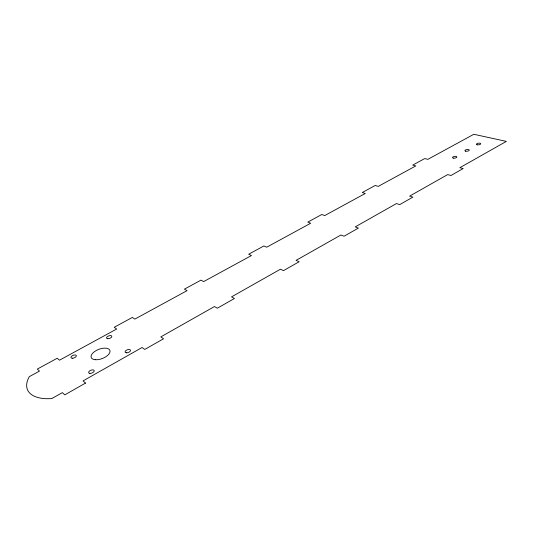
<?xml version="1.0" encoding="UTF-8"?>
<svg xmlns="http://www.w3.org/2000/svg" width="533" height="533" viewBox="0 0 533 533"><rect width="100%" height="100%" fill="white"/><g stroke="black" fill="none" stroke-linecap="round" stroke-linejoin="round"><path stroke-width="0.8" d="M85.527 383.087L64.779 394.873L62.361 392.608L51.828 398.564A42.753 21.034 -22.3 0 1 29.815 393.161L29.735 393.074A42.753 21.034 -22.3 0 1 29.322 376.651L39.495 371.101L37.323 369.069L57.244 358.243L59.476 360.208L116.66 329.028L114.249 327.275L132.384 317.415L134.856 319.107L187.03 290.658L184.418 289.146L201.008 280.131L203.666 281.591L251.456 255.534L248.684 254.228L263.922 245.946L266.72 247.205L310.666 223.247L307.774 222.121L321.805 214.499L324.724 215.579L365.265 193.479L362.28 192.506L375.252 185.457L378.257 186.39L415.773 165.936L412.715 165.103L424.741 158.574L427.812 159.367L473.824 134.283L506.35 141.385L459.852 167.695L463.19 168.561L450.985 175.49L447.667 174.591L409.63 196.111L412.908 197.123L399.697 204.625L396.439 203.573L355.218 226.898L358.403 228.084L344.058 236.232L340.9 235L296.062 260.37L299.14 261.75L283.503 270.631L280.465 269.198L231.522 296.888L234.447 298.493L217.337 308.214L214.459 306.542L160.826 336.889L163.558 338.761L144.756 349.441L142.084 347.496L83.041 380.902L85.527 383.087M126.374 352.806A2.852 1.432 -20.1 0 0 130.518 350.467A2.852 1.432 -20.1 0 0 126.488 350.181A2.852 1.432 -20.1 0 0 126.374 352.806M72.748 358.236A2.858 1.379 -21.6 0 0 76.312 355.558A2.858 1.379 -21.6 0 0 71.895 356.004A2.858 1.379 -21.6 0 0 72.748 358.236M95.427 359.728A9.987 4.917 -20.9 0 0 110.031 351.527A9.987 4.917 -20.9 0 0 96.167 350.567A9.987 4.917 -20.9 0 0 95.427 359.728M89.877 373.373A2.951 1.486 -21.7 0 0 94.214 370.928A2.951 1.486 -21.7 0 0 90.177 370.582A2.951 1.486 -21.7 0 0 89.877 373.373M107.753 338.708A2.765 1.333 -20.2 0 0 111.803 336.483A2.765 1.333 -20.2 0 0 107.952 336.236A2.765 1.333 -20.2 0 0 107.753 338.708M465.655 151.179A2.185 0.846 -7.7 0 0 469.22 150.306A2.185 0.846 -7.7 0 0 466.415 149.64A2.185 0.846 -7.7 0 0 465.655 151.179M453.69 158.161A2.199 0.866 -8 0 0 456.868 156.969A2.199 0.866 -8 0 0 453.516 156.669A2.199 0.866 -8 0 0 453.69 158.161M477.135 144.803A2.172 0.833 -7.5 0 0 480.666 143.937A2.172 0.833 -7.5 0 0 477.854 143.304A2.172 0.833 -7.5 0 0 477.135 144.803"/></g></svg>
